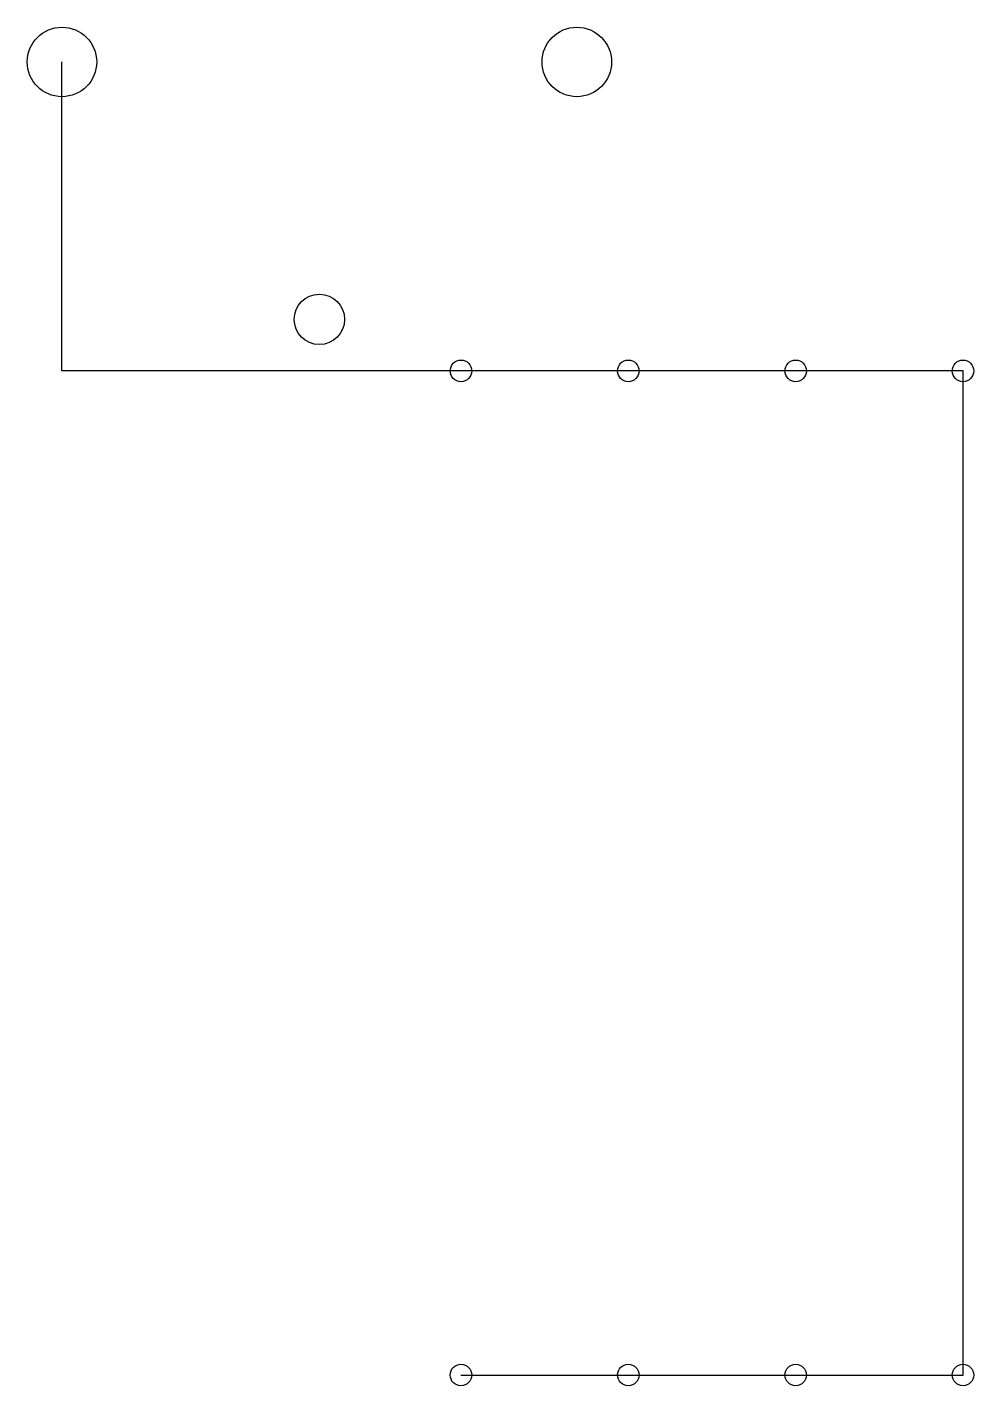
# Model space of a CAD drawing. Header units: millimetres. Extents: x 0 to 184, y 459 to 723.
import ezdxf

# ---------------------------------------------------------------- set-up
doc = ezdxf.new("R2010")
doc.units = ezdxf.units.MM

msp = doc.modelspace()

# ---------------------------------------------------------------- linework, layer by layer
msp.add_lwpolyline([(84.29, 461.5), (116.79, 461.5), (149.29, 461.5), (181.79, 461.5), (181.79, 656.5), (149.29, 656.5), (116.79, 656.5), (84.29, 656.5), (6.79, 656.5), (6.79, 716.5)])
for centre, radius in [((6.79, 716.5), 6.75), ((106.79, 716.5), 6.75), ((56.79, 666.5), 4.89), ((84.29, 656.5), 2.1), ((116.79, 656.5), 2.1), ((149.29, 656.5), 2.1), ((181.79, 656.5), 2.1), ((84.29, 461.5), 2.1), ((116.79, 461.5), 2.1), ((149.29, 461.5), 2.1), ((181.79, 461.5), 2.1)]:
    msp.add_circle(centre, radius)

doc.saveas('drawing.dxf')
